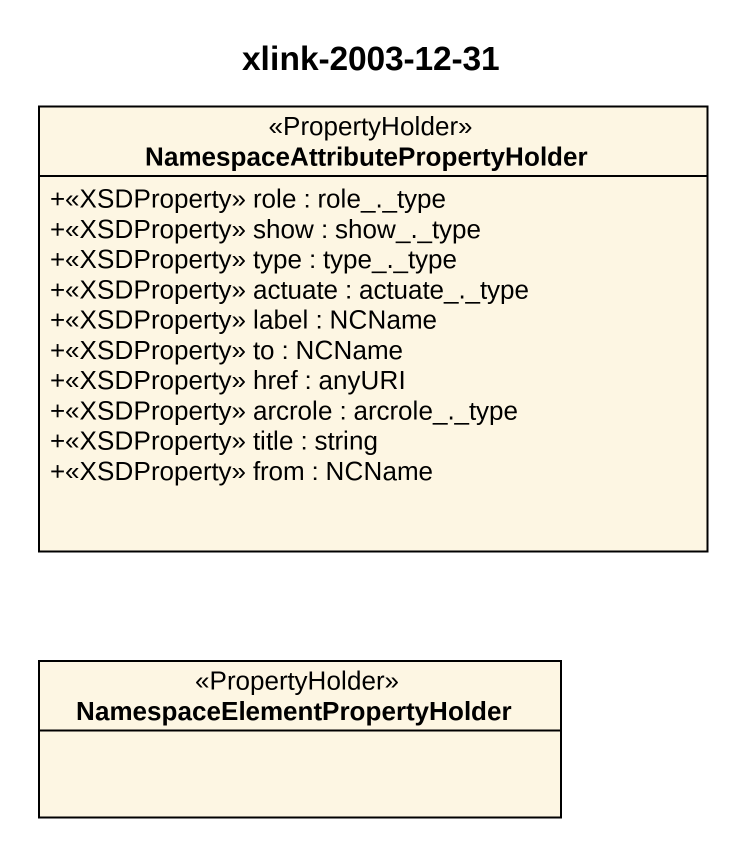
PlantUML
@startuml
title xlink-2003-12-31
hide circle
hide empty members
skinparam classAttributeIconSize 0
class "NamespaceAttributePropertyHolder" as NamespaceAttributePropertyHo <<PropertyHolder>> {
  +<<XSDProperty>> role : role_._type
  +<<XSDProperty>> show : show_._type
  +<<XSDProperty>> type : type_._type
  +<<XSDProperty>> actuate : actuate_._type
  +<<XSDProperty>> label : NCName
  +<<XSDProperty>> to : NCName
  +<<XSDProperty>> href : anyURI
  +<<XSDProperty>> arcrole : arcrole_._type
  +<<XSDProperty>> title : string
  +<<XSDProperty>> from : NCName
}
class "NamespaceElementPropertyHolder" as NamespaceElementPropertyHold <<PropertyHolder>>
@enduml
